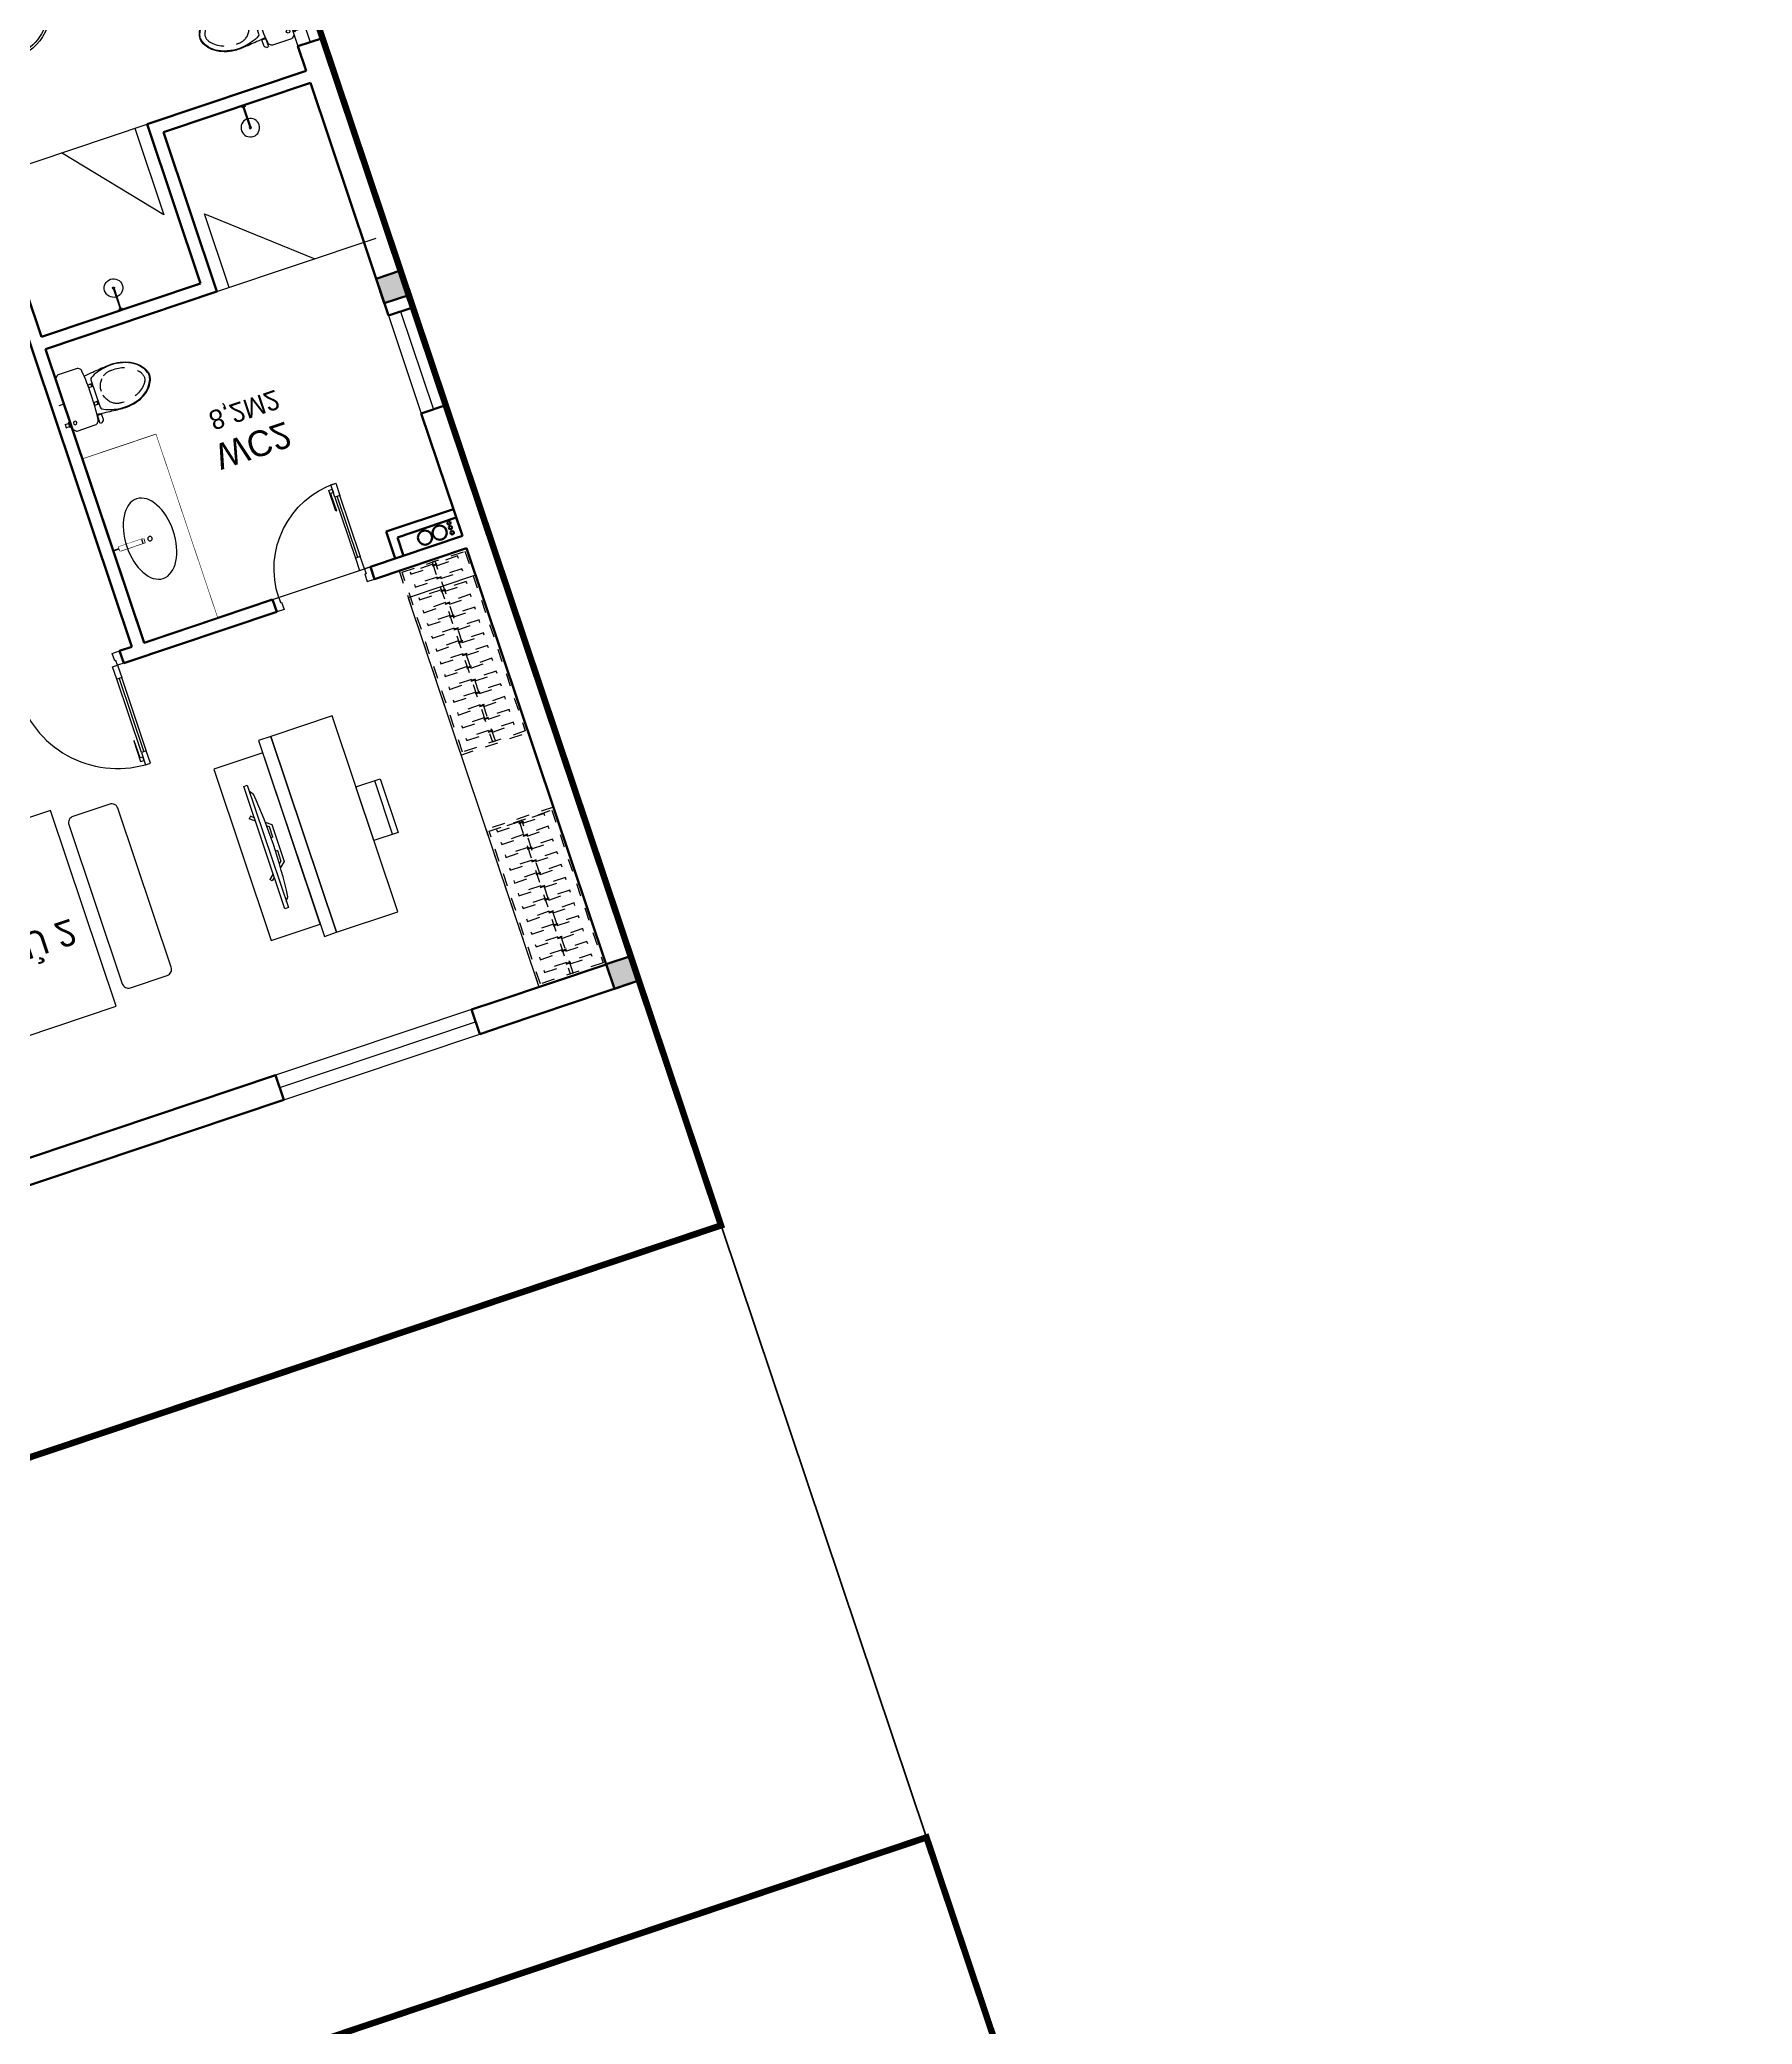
# Model space of a CAD drawing. Header units: metres. Extents: x 568332 to 569219, y 2065964 to 2066430.
# Drawn here: x 568584.37 to 568597.63, y 2066051.61 to 2066066.98 of the extents above; entities that cross this region are included whole.
import ezdxf

# ---------------------------------------------------------------- set-up
doc = ezdxf.new("R2010")
doc.units = ezdxf.units.M
for name, pattern in [('$AUDIT_BAD_LTYPE2', [0]), ('CENTER', [2, 1.25, -0.25, 0.25, -0.25]), ('HIDDEN', [0.375, 0.25, -0.125]), ('X-5M-G-MB PHONGNGU$0$HIDDEN2', [0.1875, 0.125, -0.0625]), ('xref-thap C (mb tang 32-2)$0$HIDDEN', [0.375, 0.25, -0.125])]:
    doc.linetypes.add(name, pattern=pattern)
doc.layers.get('0').update_dxf_attribs({"linetype": 'CONTINUOUS'})
doc.layers.get('DEFPOINTS').update_dxf_attribs({"linetype": 'CONTINUOUS'})
for name, color, linetype, lineweight in [('-CONCRETE', 1, 'CONTINUOUS', 35), ('-DOOR', 137, 'CONTINUOUS', 9), ('-FURNITURE', 46, 'CONTINUOUS', 9), ('-STEEL1', 1, 'CONTINUOUS', 35), ('-WALL', 4, 'CONTINUOUS', 35), ('TEXT25', 2, 'CONTINUOUS', 13)]:
    doc.layers.add(name, color=color, linetype=linetype, lineweight=lineweight)
for name, color, linetype in [('-RANH GIOI LO DAT', 12, 'CONTINUOUS'), ('ChiaLo', 128, 'CENTER'), ('ViaHeS', 32, 'CONTINUOUS')]:
    doc.layers.add(name, color=color, linetype=linetype)
doc.styles.add('SVN_AVO_thuong', font='')
doc.styles.add('T1', font='', dxfattribs={"height": 200})
doc.styles.get('SVN_AVO_thuong').set_extended_font_data('SVN-Avo')
doc.styles.get('T1').set_extended_font_data('VNgeometric Light')

# ---------------------------------------------------------------- blocks, each defined once
blk = doc.blocks.new('*U204')
at = {"linetype": 'X-5M-G-MB PHONGNGU$0$HIDDEN2'}
for points in [[(0, 600), (0, 0), (1642, 0), (1642, 600)], [(1622, 580), (1622, 20), (20, 20), (20, 580)], [(1622, 287), (1622, 313), (20, 313), (20, 287)], [(114, 319), (109, 319), (109, 280), (114, 280)], [(228, 319), (223, 319), (223, 280), (228, 280)], [(342, 319), (337, 319), (337, 280), (342, 280)], [(456, 319), (451, 319), (451, 280), (456, 280)], [(570, 319), (565, 319), (565, 280), (570, 280)], [(684, 319), (679, 319), (679, 280), (684, 280)], [(798, 319), (793, 319), (793, 280), (798, 280)], [(912, 319), (907, 319), (907, 280), (912, 280)], [(1026, 319), (1021, 319), (1021, 280), (1026, 280)], [(1140, 319), (1135, 319), (1135, 280), (1140, 280)], [(1254, 319), (1249, 319), (1249, 280), (1254, 280)], [(1368, 319), (1363, 319), (1363, 280), (1368, 280)], [(1482, 319), (1477, 319), (1477, 280), (1482, 280)], [(1596, 319), (1591, 319), (1591, 280), (1596, 280)]]:
    blk.add_lwpolyline(points, close=True, dxfattribs=at)
for points in [[(122, 313), (122, 515), (100, 515), (100, 313)], [(236, 313), (236, 515), (214, 515), (214, 313)], [(350, 313), (350, 515), (328, 515), (328, 313)], [(464, 313), (464, 515), (442, 515), (442, 313)], [(578, 313), (578, 515), (556, 515), (556, 313)], [(692, 313), (692, 515), (670, 515), (670, 313)], [(806, 313), (806, 515), (784, 515), (784, 313)], [(920, 313), (920, 515), (898, 515), (898, 313)], [(1034, 313), (1034, 515), (1012, 515), (1012, 313)], [(1148, 313), (1148, 515), (1126, 515), (1126, 313)], [(1262, 313), (1262, 515), (1240, 515), (1240, 313)], [(1376, 313), (1376, 515), (1354, 515), (1354, 313)], [(1490, 313), (1490, 515), (1468, 515), (1468, 313)], [(1604, 313), (1604, 515), (1582, 515), (1582, 313)], [(100, 287), (100, 92), (122, 92), (122, 287)], [(214, 287), (214, 92), (236, 92), (236, 287)], [(328, 287), (328, 92), (350, 92), (350, 287)], [(442, 287), (442, 92), (464, 92), (464, 287)], [(556, 287), (556, 92), (578, 92), (578, 287)], [(670, 287), (670, 92), (692, 92), (692, 287)], [(784, 287), (784, 92), (806, 92), (806, 287)], [(898, 287), (898, 92), (920, 92), (920, 287)], [(1012, 287), (1012, 92), (1034, 92), (1034, 287)], [(1126, 287), (1126, 92), (1148, 92), (1148, 287)], [(1240, 287), (1240, 92), (1262, 92), (1262, 287)], [(1354, 287), (1354, 92), (1376, 92), (1376, 287)], [(1468, 287), (1468, 92), (1490, 92), (1490, 287)], [(1582, 287), (1582, 92), (1604, 92), (1604, 287)]]:
    blk.add_lwpolyline(points, dxfattribs=at)
blk = doc.blocks.new('A$C18091ED7')
for p, q in [((0, -42), (0, 0)), ((146, -27), (179, -27)), ((146, -27), (146, -30)), ((146, -30), (166, -30)), ((153, -37), (146, -30)), ((152, 0), (152, -27)), ((152, 0), (179, 0)), ((153, -37), (166, -37)), ((153, -40), (153, -37)), ((153, -40), (178, -40)), ((153, -40), (178, -40)), ((153, -40), (153, -42)), ((185, -30), (166, -30)), ((178, -37), (166, -37)), ((185, -30), (178, -37)), ((178, -37), (178, -40)), ((178, -40), (178, -42)), ((179, 0), (179, -27)), ((179, -27), (185, -27)), ((185, -27), (185, -30)), ((-83, -267), (-83, -300)), ((-83, -278), (-83, -288)), ((-61, -290), (-83, -290)), ((-63, -265), (-81, -265)), ((-61, -267), (-61, -300)), ((61, -267), (61, -300)), ((61, -290), (83, -290)), ((63, -265), (81, -265)), ((83, -267), (83, -300)), ((83, -278), (83, -288)), ((165, -262), (165, -290)), ((168, -260), (228, -260)), ((168, -292), (207, -292)), ((231, -274), (231, -262))]:
    blk.add_line(p, q)
for points in [[(230, -219, -0.137407), (225, -235), (222, -241, -0.236081), (198, -255, -0.051961), (-198, -255, -0.236081), (-222, -241), (-225, -235, -0.137407), (-230, -219), (-230, -72, -0.198912), (-226, -63), (-209, -46, -0.198912), (-200, -42), (0, -42), (200, -42, -0.198912), (209, -46), (226, -63, -0.198912), (230, -72)], [(144, -619, -0.212405), (26, -734, -0.027685), (-1, -739, -0.022279), (-26, -734, -0.212405), (-144, -619, -0.142796), (-167, -428, -0.093005), (-128, -309, -0.256439), (-111, -300), (0, -300), (111, -300, -0.256439), (128, -309, -0.093005), (167, -428, -0.142796)]]:
    blk.add_lwpolyline(points, format="xyb", close=True)
at = {"linetype": 'xref-thap C (mb tang 32-2)$0$HIDDEN', "ltscale": 100}
blk.add_lwpolyline([(61, -669, -0.199031), (0, -699, -0.199031), (-61, -669, -0.218924), (-132, -478, -0.153791), (-112, -404, -0.236701), (0, -348, -0.236701), (112, -404, -0.153791), (132, -478, -0.218924)], format="xyb", close=True, dxfattribs=at)
blk.add_circle((166, -78), 13.9)
for centre, radius, start, end in [((-81, -267), 1.98, 90, 180), ((-63, -267), 1.98, 0, 90), ((63, -267), 1.98, 90, 180), ((81, -267), 1.98, 0, 90), ((168, -262), 2.47, 90, 180), ((168, -290), 2.47, 180, 270), ((207, -277), 15.5, 270, 306.4659), ((168, -225), 80.1, 306.4659, 320.3123), ((228, -274), 2.47, 320.3123, 0)]:
    blk.add_arc(centre, radius, start, end)
for points in [[(-156, -259), (-157, -267), (-164, -328), (-169, -385), (-184, -528), (-136, -679), (-50, -735), (-20, -741), (0, -744)], [(156, -259), (157, -267), (164, -328), (169, -385), (184, -528), (136, -679), (50, -735), (20, -741), (0, -744)]]:
    blk.add_open_spline(points, degree=3, knots=[130.613938, 130.613938, 130.613938, 130.613938, 152.852109, 311.129351, 417.703951, 561.383393, 697.692632, 710.812262, 710.812262, 710.812262, 710.812262])
blk = doc.blocks.new('shower')
for points in [[(180919, -32316), (180912, -32316), (180912, -32147), (180919, -32147)], [(180929, -32327), (180902, -32327), (180902, -32316), (180929, -32316)]]:
    blk.add_lwpolyline(points, close=True)
for radius, start, end in [(72, 272.7907, 267.2093), (8.35, 294.8355, 245.1645)]:
    blk.add_arc((180916, -32147), radius, start, end)
blk = doc.blocks.new('Sink_Cicle')
blk.add_lwpolyline([(17, -50), (-17, -50), (-18, -252), (17, -252)], close=True)
blk.add_circle((0, -300), 17.5)
at = {"layer": 'DEFPOINTS'}
blk.add_line((0, -100), (0, 0), dxfattribs=at)
blk.add_wipeout([(17, -50), (-17, -50), (-18, -252), (17, -252)])
at = {"layer": '-FURNITURE', "linetype": 'Continuous'}
blk.add_ellipse((0, -300), major_axis=(-325, 0), ratio=0.584615, dxfattribs=at)
blk.add_line((-18, -237), (17, -237))
blk = doc.blocks.new('*U185')
at = {"ltscale": 300}
blk.add_lwpolyline([(0, 0), (1500, 0), (1500, -600), (0, -600)], close=True, dxfattribs=at)
blk.add_wipeout([(0, 0), (1500, 0), (1500, -600), (0, -600)], dxfattribs=at)
blk.add_blockref('Sink_Cicle', (750, 0), dxfattribs=at)
blk = doc.blocks.new('A$C52EE6B0C')
for p, q in [((-17.21, 15.73), (17.22, 15.73)), ((-17.21, -15.76), (17.25, -15.76))]:
    blk.add_line(p, q)
for radius in [1.2, 1.06]:
    blk.add_circle((0, -0.01), radius)
for centre, radius, start, end in [((-17.24, -0.01), 15.75, 90.00005, 180.00602), ((-17.21, 0), 15.03, 114.01434, 180.05883), ((-17.26, 0.1), 14.92, 89.8926, 114.01434), ((-18.18, -21.57), 37.31, 80.32537, 88.55949), ((-17.86, -16.41), 31.44, 80.9553, 88.85173), ((3.49, 116.01), 102.69, 260.80643, 264.35645), ((-5.42, -2.21), 14.69, 98.51976, 117.85129), ((10, 158.8), 145.24, 261.32176, 262.65662), ((-0.88, 77.07), 62.8, 262.97229, 270.8035), ((-0.26, -36.68), 49.55, 89.69838, 98.51976), ((-0.44, 89.41), 75.84, 265.33614, 270.33552), ((0.89, 77.07), 62.8, 269.1965, 277.02771), ((0.58, 84.46), 70.9, 269.53626, 275.75097), ((0.27, -36.68), 49.55, 81.48024, 90.30162), ((5.43, -2.21), 14.69, 62.14871, 81.48024), ((-18.44, 226.88), 214.55, 276.99221, 278.59677), ((-9.99, 158.8), 145.24, 277.34338, 278.67824), ((18.19, -21.57), 37.31, 91.44051, 99.67463), ((17.5, -11.01), 26.04, 90.57162, 98.52624), ((17.38, 0.65), 14.38, 65.52402, 90.57162), ((17.25, -0.01), 15.75, 359.99398, 89.99995), ((17.03, -0.12), 15.22, 0.40185, 65.52402), ((-7.45, -0.4), 12.19, 113.36694, 178.17202), ((7.46, -0.4), 12.19, 1.82798, 66.63306), ((28.3, 2.77), 0.286, 160.80789, 185.67758), ((1.03, 0.06), 27.11, 359.84479, 5.67758), ((28.15, 2.82), 0.123, 123.47411, 160.80789), ((28.12, 2.87), 0.0732, 85.79125, 123.47411), ((28.11, 2.83), 0.109, 39.09426, 85.79125), ((27.99, 2.72), 0.275, 4.9413, 41.00239), ((1.84, 0.05), 26.56, 359.86069, 5.81543), ((-17.24, -0.02), 15.75, 179.99398, 269.99995), ((-17.21, -0.03), 15.03, 179.94113, 245.98566), ((-7.45, 0.37), 12.19, 181.82798, 246.63306), ((7.46, 0.37), 12.19, 293.36694, 358.17202), ((17.25, -0.02), 15.75, 270.00005, 0.00602), ((17.03, 0.09), 15.22, 294.47598, 359.59814), ((1.03, -0.09), 27.11, 354.32242, 0.15521), ((28.3, -2.8), 0.286, 174.32242, 199.19211), ((28.15, -2.85), 0.123, 199.19211, 236.52589), ((28.12, -2.89), 0.0732, 236.52589, 274.20875), ((28.11, -2.86), 0.109, 274.20875, 320.90574), ((27.99, -2.75), 0.275, 318.99761, 355.0587), ((1.84, -0.08), 26.56, 354.18457, 0.13931), ((-5.42, 2.18), 14.69, 242.14871, 261.48024), ((5.43, 2.18), 14.69, 278.51976, 297.85129), ((-17.26, -0.13), 14.92, 245.98566, 270.1074), ((-18.18, 21.54), 37.31, 271.44051, 279.67463), ((-17.86, 16.38), 31.44, 271.14827, 279.0447), ((3.49, -116.04), 102.69, 95.64355, 99.19357), ((10, -158.82), 145.24, 97.34338, 98.67824), ((-0.88, -77.1), 62.8, 89.1965, 97.02771), ((-0.26, 36.65), 49.55, 261.48024, 270.30162), ((-0.44, -89.44), 75.84, 89.66448, 94.66386), ((0.27, 36.65), 49.55, 269.69838, 278.51976), ((0.58, -84.49), 70.9, 84.24903, 90.46374), ((0.89, -77.1), 62.8, 82.97229, 90.8035), ((-18.44, -226.91), 214.55, 81.40323, 83.00779), ((-9.99, -158.82), 145.24, 81.32176, 82.65662), ((18.19, 21.54), 37.31, 260.32537, 268.55949), ((17.5, 10.99), 26.04, 261.47376, 269.42838), ((17.38, -0.67), 14.38, 269.42838, 294.47598)]:
    blk.add_arc(centre, radius, start, end)
at = {"layer": 'DEFPOINTS'}
for tag, p in [('MODELNUMBER', (0, 0)), ('TRADENAME', (0, 0)), ('PRODUCT', (0, 0)), ('MATERIAL', (0, -0.01))]:
    blk.add_attdef(tag, p, '', height=0.001, dxfattribs=at)
blk = doc.blocks.new('XR.MB.LM123$0$tvi 1')
blk.add_lwpolyline([(29, 0), (29, -1000), (0, -1000), (0, 0)], close=True)
for points in [[(29, -50), (52, -81)], [(-24, -236), (-39, -252)], [(0, -285), (-39, -252)], [(0, -256), (-24, -236)], [(70, -315), (111, -350), (111, -650), (70, -685)], [(89, -446), (89, -360), (71, -345)], [(89, -446), (73, -446)], [(89, -554), (89, -640), (71, -655)], [(89, -554), (73, -554)], [(0, -715), (-39, -748)], [(-24, -764), (-39, -748)], [(0, -744), (-24, -764)], [(29, -950), (52, -919)]]:
    blk.add_lwpolyline(points)
blk.add_arc((-4025, -500), 4099, 354.1311, 5.8689)
blk = doc.blocks.new('*U205')
at = {"linetype": 'X-5M-G-MB PHONGNGU$0$HIDDEN2'}
for points in [[(0, 600), (0, 0), (1402, 0), (1402, 600)], [(1382, 580), (1382, 20), (20, 20), (20, 580)], [(1382, 287), (1382, 313), (20, 313), (20, 287)], [(114, 319), (109, 319), (109, 280), (114, 280)], [(228, 319), (223, 319), (223, 280), (228, 280)], [(342, 319), (337, 319), (337, 280), (342, 280)], [(456, 319), (451, 319), (451, 280), (456, 280)], [(570, 319), (565, 319), (565, 280), (570, 280)], [(684, 319), (679, 319), (679, 280), (684, 280)], [(798, 319), (793, 319), (793, 280), (798, 280)], [(912, 319), (907, 319), (907, 280), (912, 280)], [(1026, 319), (1021, 319), (1021, 280), (1026, 280)], [(1140, 319), (1135, 319), (1135, 280), (1140, 280)], [(1254, 319), (1249, 319), (1249, 280), (1254, 280)], [(1368, 319), (1363, 319), (1363, 280), (1368, 280)]]:
    blk.add_lwpolyline(points, close=True, dxfattribs=at)
for points in [[(122, 313), (122, 515), (100, 515), (100, 313)], [(236, 313), (236, 515), (214, 515), (214, 313)], [(350, 313), (350, 515), (328, 515), (328, 313)], [(464, 313), (464, 515), (442, 515), (442, 313)], [(578, 313), (578, 515), (556, 515), (556, 313)], [(692, 313), (692, 515), (670, 515), (670, 313)], [(806, 313), (806, 515), (784, 515), (784, 313)], [(920, 313), (920, 515), (898, 515), (898, 313)], [(1034, 313), (1034, 515), (1012, 515), (1012, 313)], [(1148, 313), (1148, 515), (1126, 515), (1126, 313)], [(1262, 313), (1262, 515), (1240, 515), (1240, 313)], [(1376, 313), (1376, 515), (1354, 515), (1354, 313)], [(100, 287), (100, 92), (122, 92), (122, 287)], [(214, 287), (214, 92), (236, 92), (236, 287)], [(328, 287), (328, 92), (350, 92), (350, 287)], [(442, 287), (442, 92), (464, 92), (464, 287)], [(556, 287), (556, 92), (578, 92), (578, 287)], [(670, 287), (670, 92), (692, 92), (692, 287)], [(784, 287), (784, 92), (806, 92), (806, 287)], [(898, 287), (898, 92), (920, 92), (920, 287)], [(1012, 287), (1012, 92), (1034, 92), (1034, 287)], [(1126, 287), (1126, 92), (1148, 92), (1148, 287)], [(1240, 287), (1240, 92), (1262, 92), (1262, 287)], [(1354, 287), (1354, 92), (1376, 92), (1376, 287)]]:
    blk.add_lwpolyline(points, dxfattribs=at)
blk = doc.blocks.new('G1600')
for p, q in [((137477, -212827), (139077, -212827)), ((137228, -213392), (137228, -213077)), ((139326, -213392), (139326, -213077)), ((137385, -213234), (137070, -213234)), ((139169, -213234), (139484, -213234))]:
    blk.add_line(p, q)
blk.add_lwpolyline([(137477, -213484), (137477, -211484), (139077, -211484), (139077, -213484), (137477, -213484)])
for points in [[(136977, -213484), (136977, -212984), (137477, -212984), (137477, -213484)], [(137617, -213375), (137617, -212999), (138235, -212999), (138235, -213375)], [(138937, -213375), (138937, -212999), (138320, -212999), (138320, -213375)], [(139577, -213484), (139577, -212984), (139077, -212984), (139077, -213484)]]:
    blk.add_lwpolyline(points, close=True)
for centre, radius in [((137228, -213234), 157), ((137228, -213234), 82.4), ((139326, -213234), 157), ((139326, -213234), 82.4)]:
    blk.add_circle(centre, radius)
blk = doc.blocks.new('X-5M-G-MB PHONGNGU$0$A$C25DB0C3F')
at = {"elevation": 0}
for points in [[(0, 438), (197, 438), (197, 0), (0, 0)], [(197, 438), (197, 0), (0, 0), (0, 438)]]:
    blk.add_lwpolyline(points, close=True, dxfattribs=at)
at = {"elevation": 0, "flags": 128}
blk.add_lwpolyline([(44, 438), (44, 0)], dxfattribs=at)
blk = doc.blocks.new('*U148')
at = {"linetype": '$AUDIT_BAD_LTYPE2'}
for p, q in [((70, 100), (70, 600)), ((90, 600), (90, 100))]:
    blk.add_line(p, q, dxfattribs=at)
for points in [[(50, 600), (90, 600), (90, 700), (50, 700), (50, 600)], [(50, 603), (50, 100)], [(50, 100), (90, 100), (90, 0), (50, 0), (50, 100)]]:
    blk.add_lwpolyline(points)
for points in [[(118, 495), (118, 664), (90, 664), (90, 636), (113, 636), (113, 495)], [(0, 0), (50, 0), (50, -40), (60, -40), (60, -100), (0, -100)], [(800, 0), (750, 0), (750, -40), (740, -40), (740, -100), (800, -100)]]:
    blk.add_lwpolyline(points, close=True)
at = {"linetype": '$AUDIT_BAD_LTYPE2', "ltscale": 0.3}
blk.add_arc((50, 0), 700, 0, 90, dxfattribs=at)
blk = doc.blocks.new('*U149')
at = {"linetype": '$AUDIT_BAD_LTYPE2'}
for p, q in [((70, 100), (70, 700)), ((90, 700), (90, 100))]:
    blk.add_line(p, q, dxfattribs=at)
for points in [[(50, 700), (90, 700), (90, 800), (50, 800), (50, 700)], [(50, 703), (50, 100)], [(50, 100), (90, 100), (90, 0), (50, 0), (50, 100)]]:
    blk.add_lwpolyline(points)
for points in [[(118, 595), (118, 764), (90, 764), (90, 736), (113, 736), (113, 595)], [(0, 0), (50, 0), (50, -40), (60, -40), (60, -100), (0, -100)], [(900, 0), (850, 0), (850, -40), (840, -40), (840, -100), (900, -100)]]:
    blk.add_lwpolyline(points, close=True)
at = {"linetype": '$AUDIT_BAD_LTYPE2', "ltscale": 0.3}
blk.add_arc((50, 0), 800, 0, 90, dxfattribs=at)
blk = doc.blocks.new('A$C5C575821')
at = {"layer": '-CONCRETE'}
h = blk.add_hatch(color=256, dxfattribs=at)
h.dxf.hatch_style = 1
h.paths.add_polyline_path([(0, 200), (0, 0), (200, 0), (200, 200)])
blk.add_lwpolyline([(0, 0), (200, 0), (200, 200), (0, 200)], close=True, dxfattribs=at)
blk = doc.blocks.new('TRUC M8')
at = {"layer": '-WALL'}
for p in [(-200, 14600), (5600, 14600), (-200, 9000), (5600, 9000), (-200, 4300), (5600, 4300), (-200, -200), (5600, -200)]:
    blk.add_blockref('A$C5C575821', p, dxfattribs=at)
blk = doc.blocks.new('M8-T3')
at = {"layer": '-CONCRETE'}
for centre, radius in [((206140, -223342, 0), 55), ((206260, -223342, 0), 55), ((206351, -223311, 0), 13), ((206351, -223353, 0), 13), ((206351, -223391, 0), 13)]:
    blk.add_circle(centre, radius, dxfattribs=at)
at = {"layer": '-DOOR'}
blk.add_line((204868, -223262), (205668, -223262), dxfattribs=at)
for points in [[(203718, -219562), (205318, -219562), (205318, -219762), (203718, -219762)], [(206418, -224263), (206618, -224263), (206618, -225063), (206418, -225063)], [(206418, -227263), (206618, -227263), (206618, -228063), (206418, -228063)]]:
    blk.add_lwpolyline(points, close=True, dxfattribs=at)
for points in [[(203718, -219662), (205318, -219662)], [(206518, -225063), (206518, -224263)], [(206518, -228063), (206518, -227263)]]:
    blk.add_lwpolyline(points, dxfattribs=at)
at = {"layer": '-FURNITURE'}
for p, q in [((205218, -225662), (206518, -225662)), ((203818, -227063), (205118, -227063))]:
    blk.add_line(p, q, dxfattribs=at)
for points in [[(205868, -222942), (205868, -219762), (206418, -219762), (206418, -222942)], [(204418, -220662), (204518, -220662), (204518, -222262), (204418, -222262)], [(204518, -220662), (205018, -220662), (205018, -222262), (204518, -222262)], [(204018, -222162), (204018, -220762), (204418, -220762), (204418, -222162)]]:
    blk.add_lwpolyline(points, close=True, dxfattribs=at)
blk.add_lwpolyline([(202868, -220762), (203168, -220762, -0.414214), (203218, -220812), (203218, -222112, -0.414214), (203168, -222162), (202868, -222162, -0.414214), (202818, -222112), (202818, -220812, -0.414214)], format="xyb", close=True, dxfattribs=at)
for points in [[(205318, -225662), (205318, -226262), (206018, -225662)], [(205018, -227063), (205018, -226356), (204418, -227063)]]:
    blk.add_lwpolyline(points, dxfattribs=at)
at = {"layer": '-RANH GIOI LO DAT', "linetype": 'HIDDEN', "ltscale": 10, "const_width": 50}
blk.add_lwpolyline([(200618, -217562), (206618, -217562), (206618, -237562), (200618, -237562)], close=True, dxfattribs=at)
at = {"layer": '-WALL'}
for p, q in [((205518, -219562), (205318, -219562)), ((205318, -219562), (205318, -219762)), ((205518, -219562), (206618, -219562)), ((206618, -219562), (206618, -224263)), ((205318, -219762), (205518, -219762)), ((206418, -219762), (205518, -219762)), ((206418, -223162), (206418, -219762)), ((203618, -223262), (203618, -223162)), ((203618, -223162), (204868, -223162)), ((204868, -223162), (204868, -223262)), ((205668, -223262), (205668, -223162)), ((205668, -223162), (206418, -223162)), ((203718, -223262), (203618, -223262)), ((203718, -229863), (203718, -223262)), ((206418, -223262), (205668, -223262)), ((205868, -223482), (205868, -223262)), ((205938, -223412), (205938, -223262)), ((206418, -224263), (206418, -223262)), ((206418, -223412), (206418, -223262)), ((205868, -223482), (206418, -223482)), ((205938, -223412), (206418, -223412)), ((206419, -226963), (206418, -225063)), ((206618, -225063), (206618, -227263)), ((205218, -225662), (203818, -225662)), ((205218, -225662), (205218, -226963)), ((205118, -225762), (203818, -225762)), ((203818, -225762), (203818, -229863)), ((205118, -227063), (205118, -225762)), ((205218, -226963), (206419, -226963)), ((206418, -227063), (205118, -227063))]:
    blk.add_line(p, q, dxfattribs=at)
for points in [[(200618, -223161), (200618, -219562), (203718, -219562), (203718, -219762)], [(203718, -219762), (200718, -219762), (200718, -223161)], [(206418, -224263), (206618, -224263)], [(206418, -225063), (206618, -225063)], [(206418, -227063), (206418, -227263), (206618, -227263)]]:
    blk.add_lwpolyline(points, dxfattribs=at)
at = {"layer": '-DOOR', "xscale": -1}
blk.add_blockref('*U149', (203618, -223162), dxfattribs=at)
at = {"layer": '-DOOR', "rotation": 180}
blk.add_blockref('*U148', (205668, -223262), dxfattribs=at)
at = {"layer": '-FURNITURE', "extrusion": (0, 0, -1), "xscale": 0.916666666665974, "yscale": 0.916666666665974, "zscale": -0.916666666665974, "rotation": 270}
for name, p in [('*U205', (-206418, -219762)), ('*U204', (-206418, -221657))]:
    blk.add_blockref(name, p, dxfattribs=at)
at = {"layer": '-FURNITURE'}
for name, p, rotation in [('G1600', (414202, -83185), 270), ('A$C18091ED7', (203776, -225212), 89.99999999999999), ('shower', (385384, -258089), 180)]:
    blk.add_blockref(name, p, dxfattribs=dict(at, rotation=rotation))
at = {"layer": '-FURNITURE', "extrusion": (0, 0, -1), "rotation": 179.9963102775916}
blk.add_blockref('XR.MB.LM123$0$tvi 1', (-204196, -221962), dxfattribs=at)
at = {"layer": '-FURNITURE', "xscale": -1}
for name, p, rotation in [('X-5M-G-MB PHONGNGU$0$A$C25DB0C3F', (205215, -221681), 359.9992859249025), ('A$C18091ED7', (206460, -227563), 270)]:
    blk.add_blockref(name, p, dxfattribs=dict(at, rotation=rotation))
blk.add_blockref('shower', (386784, -194636), dxfattribs=at)
at = {"layer": '-FURNITURE', "xscale": 25.39829667096628, "yscale": 25.39829667096628, "zscale": 25.39829667096628, "rotation": 270}
blk.add_blockref('A$C52EE6B0C', (204314, -228710), dxfattribs=at).add_auto_attribs({'MODELNUMBER': 'K-1800', 'TRADENAME': 'ABRAZO', 'PRODUCT': 'BATH', 'MATERIAL': 'LITHOCAST'})
at = {"layer": 'TEXT25'}
for s, height, style, p in [('P. NGỦ 2', 200, 'SVN_AVO_thuong', (201455, -221420)), ('WC2', 200, 'SVN_AVO_thuong', (204808, -224541)), ('8,2M2', 150, 'T1', (204849, -224799))]:
    blk.add_text(s, height=height, rotation=360, dxfattribs=dict(at, style=style)).set_placement(p)
at = {"layer": '-FURNITURE', "extrusion": (0, 0, -1), "xscale": -1, "zscale": -1, "rotation": 270}
blk.add_blockref('*U185', (-203818, -224762), dxfattribs=at)
at = {"layer": '-WALL'}
for p, q in [((204868, -223262), (203818, -223262)), ((203818, -223262), (203818, -225662))]:
    blk.add_line(p, q, dxfattribs=at)
at = {"layer": '-STEEL1'}
blk.add_blockref('TRUC M8', (200818, -234363), dxfattribs=at)
blk = doc.blocks.new('A$C0C865DDF')
at = {"layer": '-RANH GIOI LO DAT', "linetype": 'HIDDEN', "ltscale": 10, "const_width": 0.05}
blk.add_lwpolyline([(0.024, 18.984), (5.712, 20.893), (12.075, 1.933), (6.387, 0.024)], close=True, dxfattribs=at)

msp = doc.modelspace()

# ---------------------------------------------------------------- linework, layer by layer
at = {"layer": 'ChiaLo', "ltscale": 5}
for points in [[(568583.279, 2066076.755), (568589.642, 2066057.794), (568528.296, 2066037.207)], [(568529.663, 2066032.391), (568591.233, 2066053.054), (568597.596, 2066034.093)]]:
    msp.add_lwpolyline(points, dxfattribs=at)
at = {"layer": 'ViaHeS'}
msp.add_lwpolyline([(568591.233, 2066053.054), (568589.642, 2066057.794), (568528.296, 2066037.207), (568529.663, 2066032.391)], close=True, dxfattribs=at)

# ---------------------------------------------------------------- next in the draw order: block references
at = {"layer": '-WALL', "color": 2, "true_color": 0xf1eb1f, "xscale": -0.001, "yscale": 0.001, "zscale": 0.001, "rotation": 198.5516401779939}
msp.add_blockref('M8-T3', (568462.98, 2065785.8), dxfattribs=at)
msp.add_blockref('A$C0C865DDF', (568585.521, 2066032.161))

doc.saveas('drawing.dxf')
